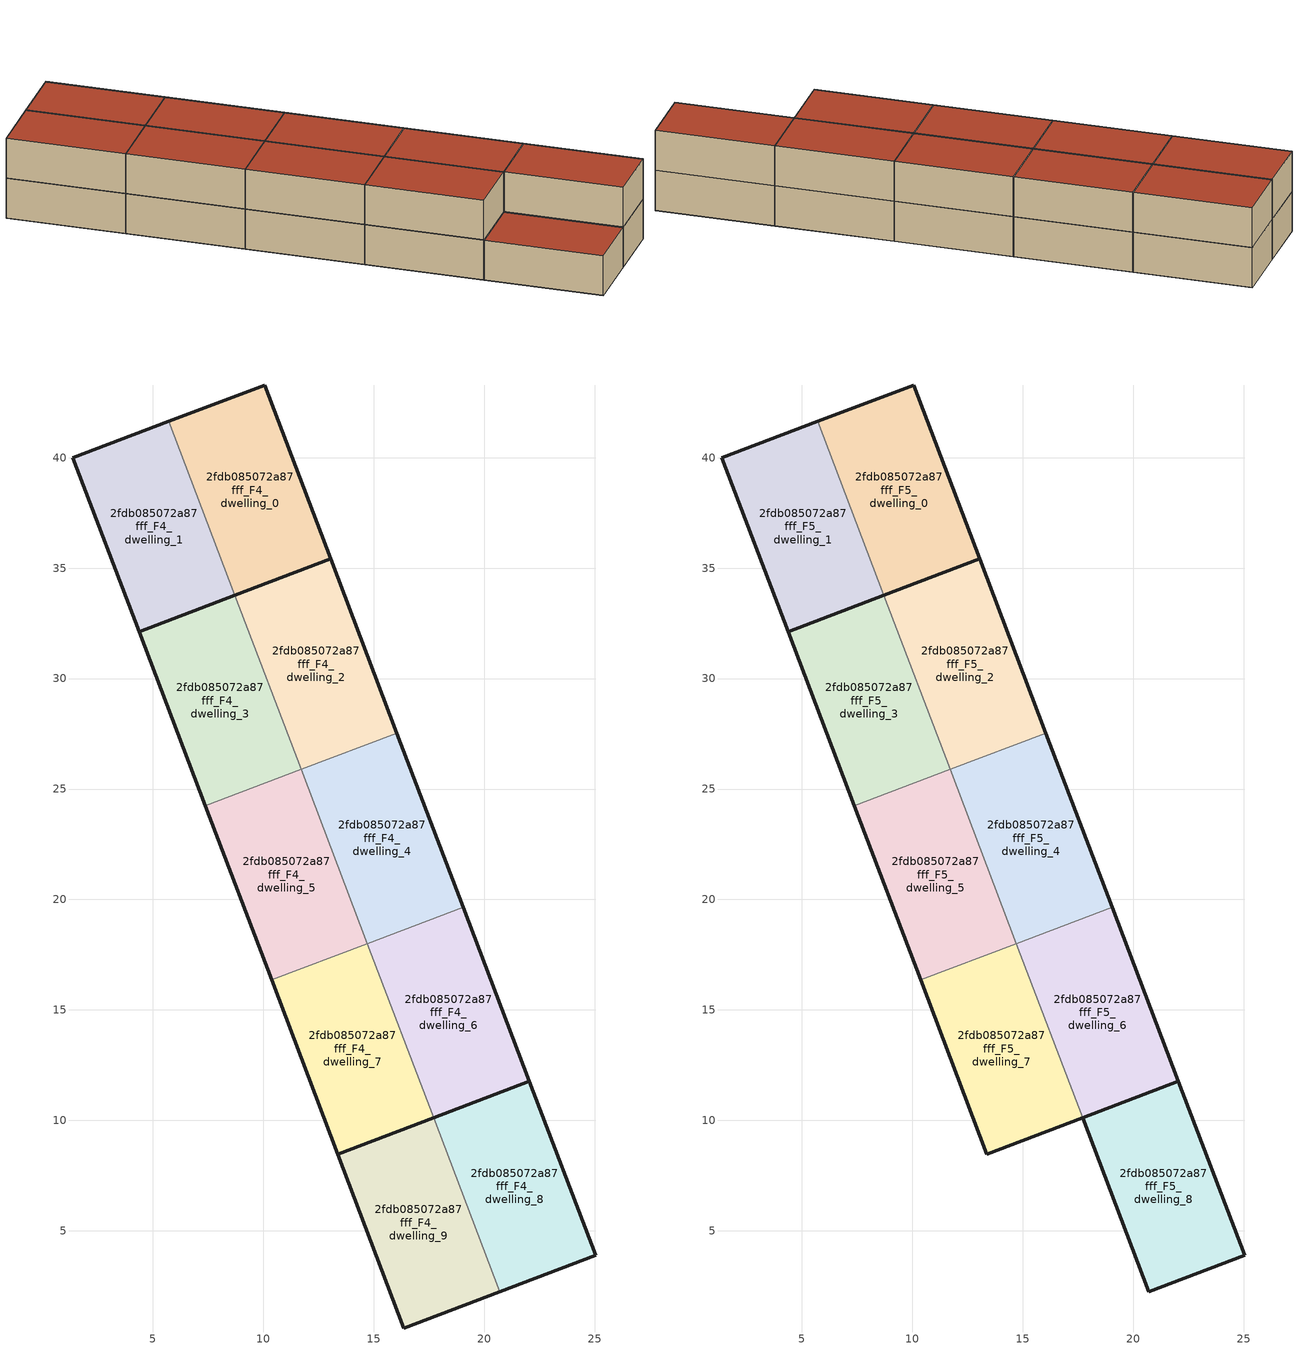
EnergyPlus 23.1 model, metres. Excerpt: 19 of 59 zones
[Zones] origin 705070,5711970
2fdb085072a87fff_F4_dwelling_0
 floor to 2fdb085072a87fff_F3_dwelling_0 (EU_floor_Construction): 13.05,35.41 10.05,43.29 5.71,41.64 8.71,33.76 z12
 wall outside (EU_wall_Construction): 5.71,41.64 10.05,43.29 13.05,35.41 8.71,33.76 z12:15
 wall to 2fdb085072a87fff_F4_dwelling_1 (EU_wall_Construction): 8.71,33.76 5.71,41.64 z12:15
2fdb085072a87fff_F4_dwelling_1
 floor to 2fdb085072a87fff_F3_dwelling_1 (EU_floor_Construction): 8.71,33.76 5.71,41.64 1.38,40 4.38,32.12 z12
 wall outside (EU_wall_Construction): 8.71,33.76 4.38,32.12 1.38,40 5.71,41.64 z12:15
2fdb085072a87fff_F4_dwelling_2
 floor to 2fdb085072a87fff_F3_dwelling_2 (EU_floor_Construction): 16.05,27.53 13.05,35.41 8.71,33.76 11.71,25.88 z12
 wall outside (EU_wall_Construction): 8.71,33.76 13.05,35.41 16.05,27.53 z12:15
 wall to 2fdb085072a87fff_F4_dwelling_4 (EU_wall_Construction): 16.05,27.53 11.71,25.88 z12:15
 wall to 2fdb085072a87fff_F4_dwelling_3 (EU_wall_Construction): 11.71,25.88 8.71,33.76 z12:15
2fdb085072a87fff_F4_dwelling_3
 floor to 2fdb085072a87fff_F3_dwelling_3 (EU_floor_Construction): 11.71,25.88 8.71,33.76 4.38,32.12 7.37,24.24 z12
 wall outside (EU_wall_Construction): 7.37,24.24 4.38,32.12 8.71,33.76 z12:15
 wall to 2fdb085072a87fff_F4_dwelling_5 (EU_wall_Construction): 11.71,25.88 7.37,24.24 z12:15
2fdb085072a87fff_F4_dwelling_4
 floor to 2fdb085072a87fff_F3_dwelling_4 (EU_floor_Construction): 19.04,19.66 16.05,27.53 11.71,25.88 14.7,18.01 z12
 wall outside (EU_wall_Construction): 16.05,27.53 19.04,19.66 z12:15
 wall to 2fdb085072a87fff_F4_dwelling_6 (EU_wall_Construction): 19.04,19.66 14.7,18.01 z12:15
 wall to 2fdb085072a87fff_F4_dwelling_5 (EU_wall_Construction): 14.7,18.01 11.71,25.88 z12:15
2fdb085072a87fff_F4_dwelling_5
 floor to 2fdb085072a87fff_F3_dwelling_5 (EU_floor_Construction): 14.7,18.01 11.71,25.88 7.37,24.24 10.37,16.36 z12
 wall outside (EU_wall_Construction): 10.37,16.36 7.37,24.24 z12:15
 wall to 2fdb085072a87fff_F4_dwelling_7 (EU_wall_Construction): 14.7,18.01 10.37,16.36 z12:15
2fdb085072a87fff_F4_dwelling_6
 floor to 2fdb085072a87fff_F3_dwelling_6 (EU_floor_Construction): 22.04,11.78 19.04,19.66 14.7,18.01 17.7,10.13 z12
 wall outside (EU_wall_Construction): 19.04,19.66 22.04,11.78 17.7,10.13 z12:15
 wall to 2fdb085072a87fff_F4_dwelling_7 (EU_wall_Construction): 17.7,10.13 14.7,18.01 z12:15
2fdb085072a87fff_F4_dwelling_7
 floor to 2fdb085072a87fff_F3_dwelling_7 (EU_floor_Construction): 17.7,10.13 14.7,18.01 10.37,16.36 13.36,8.48 z12
 wall outside (EU_wall_Construction): 17.7,10.13 13.36,8.48 10.37,16.36 z12:15
2fdb085072a87fff_F4_dwelling_8
 floor to 2fdb085072a87fff_F3_dwelling_8 (EU_floor_Construction): 25.03,3.89 22.04,11.78 17.7,10.13 20.7,2.25 z12
 wall outside (EU_wall_Construction): 17.7,10.13 22.04,11.78 25.03,3.89 20.7,2.25 z12:15
 wall to 2fdb085072a87fff_F4_dwelling_9 (EU_wall_Construction): 20.7,2.25 17.7,10.13 z12:15
2fdb085072a87fff_F4_dwelling_9
 floor to 2fdb085072a87fff_F3_dwelling_9 (EU_floor_Construction): 20.7,2.25 17.7,10.13 13.36,8.48 16.36,0.6 z12
 wall outside (EU_wall_Construction): 20.7,2.25 16.36,0.6 13.36,8.48 17.7,10.13 z12:15
 roof outside (EU_roof_Construction): 17.7,10.13 20.7,2.25 16.36,0.6 13.36,8.48 z15
2fdb085072a87fff_F5_dwelling_0
 floor to 2fdb085072a87fff_F4_dwelling_0 (EU_floor_Construction): 13.05,35.41 10.05,43.29 5.71,41.64 8.71,33.76 z15
 wall outside (EU_wall_Construction): 5.71,41.64 10.05,43.29 13.05,35.41 8.71,33.76 z15:18
 wall to 2fdb085072a87fff_F5_dwelling_1 (EU_wall_Construction): 8.71,33.76 5.71,41.64 z15:18
 roof outside (EU_roof_Construction): 10.05,43.29 13.05,35.41 8.71,33.76 5.71,41.64 z18
2fdb085072a87fff_F5_dwelling_1
 floor to 2fdb085072a87fff_F4_dwelling_1 (EU_floor_Construction): 8.71,33.76 5.71,41.64 1.38,40 4.38,32.12 z15
 wall outside (EU_wall_Construction): 8.71,33.76 4.38,32.12 1.38,40 5.71,41.64 z15:18
 roof outside (EU_roof_Construction): 5.71,41.64 8.71,33.76 4.38,32.12 1.38,40 z18
2fdb085072a87fff_F5_dwelling_2
 floor to 2fdb085072a87fff_F4_dwelling_2 (EU_floor_Construction): 16.05,27.53 13.05,35.41 8.71,33.76 11.71,25.88 z15
 wall outside (EU_wall_Construction): 8.71,33.76 13.05,35.41 16.05,27.53 z15:18
 wall to 2fdb085072a87fff_F5_dwelling_4 (EU_wall_Construction): 16.05,27.53 11.71,25.88 z15:18
 wall to 2fdb085072a87fff_F5_dwelling_3 (EU_wall_Construction): 11.71,25.88 8.71,33.76 z15:18
 roof outside (EU_roof_Construction): 13.05,35.41 16.05,27.53 11.71,25.88 8.71,33.76 z18
2fdb085072a87fff_F5_dwelling_3
 floor to 2fdb085072a87fff_F4_dwelling_3 (EU_floor_Construction): 11.71,25.88 8.71,33.76 4.38,32.12 7.37,24.24 z15
 wall outside (EU_wall_Construction): 7.37,24.24 4.38,32.12 8.71,33.76 z15:18
 wall to 2fdb085072a87fff_F5_dwelling_5 (EU_wall_Construction): 11.71,25.88 7.37,24.24 z15:18
 roof outside (EU_roof_Construction): 8.71,33.76 11.71,25.88 7.37,24.24 4.38,32.12 z18
2fdb085072a87fff_F5_dwelling_4
 floor to 2fdb085072a87fff_F4_dwelling_4 (EU_floor_Construction): 19.04,19.66 16.05,27.53 11.71,25.88 14.7,18.01 z15
 wall outside (EU_wall_Construction): 16.05,27.53 19.04,19.66 z15:18
 wall to 2fdb085072a87fff_F5_dwelling_6 (EU_wall_Construction): 19.04,19.66 14.7,18.01 z15:18
 wall to 2fdb085072a87fff_F5_dwelling_5 (EU_wall_Construction): 14.7,18.01 11.71,25.88 z15:18
 roof outside (EU_roof_Construction): 16.05,27.53 19.04,19.66 14.7,18.01 11.71,25.88 z18
2fdb085072a87fff_F5_dwelling_5
 floor to 2fdb085072a87fff_F4_dwelling_5 (EU_floor_Construction): 14.7,18.01 11.71,25.88 7.37,24.24 10.37,16.36 z15
 wall outside (EU_wall_Construction): 10.37,16.36 7.37,24.24 z15:18
 wall to 2fdb085072a87fff_F5_dwelling_7 (EU_wall_Construction): 14.7,18.01 10.37,16.36 z15:18
 roof outside (EU_roof_Construction): 11.71,25.88 14.7,18.01 10.37,16.36 7.37,24.24 z18
2fdb085072a87fff_F5_dwelling_6
 floor to 2fdb085072a87fff_F4_dwelling_6 (EU_floor_Construction): 22.04,11.78 19.04,19.66 14.7,18.01 17.7,10.13 z15
 wall outside (EU_wall_Construction): 19.04,19.66 22.04,11.78 17.7,10.13 z15:18
 wall to 2fdb085072a87fff_F5_dwelling_7 (EU_wall_Construction): 17.7,10.13 14.7,18.01 z15:18
 roof outside (EU_roof_Construction): 19.04,19.66 22.04,11.78 17.7,10.13 14.7,18.01 z18
2fdb085072a87fff_F5_dwelling_7
 floor to 2fdb085072a87fff_F4_dwelling_7 (EU_floor_Construction): 17.7,10.13 14.7,18.01 10.37,16.36 13.36,8.48 z15
 wall outside (EU_wall_Construction): 17.7,10.13 13.36,8.48 10.37,16.36 z15:18
 roof outside (EU_roof_Construction): 14.7,18.01 17.7,10.13 13.36,8.48 10.37,16.36 z18
2fdb085072a87fff_F5_dwelling_8
 floor to 2fdb085072a87fff_F4_dwelling_8 (EU_floor_Construction): 25.03,3.89 22.04,11.78 17.7,10.13 20.7,2.25 z15
 wall outside (EU_wall_Construction): 22.04,11.78 25.03,3.89 20.7,2.25 17.7,10.13 22.04,11.78 z15:18
 roof outside (EU_roof_Construction): 22.04,11.78 25.03,3.89 20.7,2.25 17.7,10.13 z18
[Building]
EU S2 Campaign: North Axis=0; Terrain=City; Solar Distribution=FullExterior
[Site:Location]
London: Latitude=51.5; Longitude=-0.5; Time Zone=0; Elevation=25
[SizingPeriod:WeatherFileDays]
AnnualSizingPeriod: Begin Month=1; Begin Day of Month=1; End Month=12; End Day of Month=31; Day of Week for Start Day=Monday; Use Weather File Daylight Saving Period=No; Use Weather File Rain and Snow Indicators=No
[MATERIAL]
EU_InternalMass_Material: Roughness=MediumRough; Thickness=0.1; Conductivity=1; Density=1800; Specific Heat=900; Thermal Absorptance=0.9; Solar Absorptance=0.7; Visible Absorptance=0.7
[MATERIAL:NOMASS] Roughness=MediumRough; Thermal Absorptance=0.9; Solar Absorptance=0.7; Visible Absorptance=0.7
Name | Thermal Resistance
EU_wall_NoMass | 0.50783
EU_roof_NoMass | 0.465511
EU_floor_NoMass | 2.03132
[CONSTRUCTION]
EU_wall_Construction: EU_wall_NoMass
EU_roof_Construction: EU_roof_NoMass
EU_floor_Construction: EU_floor_NoMass
EU_InternalMass_Construction: EU_InternalMass_Material
[ZONE] Type=1; Multiplier=1; Ceiling Height=autocalculate; Floor Area=autocalculate; Part of Total Floor Area=Yes
Name | Volume
2fdb085072a87fff_F4_dwelling_0; 2fdb085072a87fff_F5_dwelling_0; 2fdb085072a87fff_F4_dwelling_4; 2fdb085072a87fff_F5_dwelling_4 | 117.335
2fdb085072a87fff_F4_dwelling_1; 2fdb085072a87fff_F5_dwelling_1 | 117.327
2fdb085072a87fff_F4_dwelling_2; 2fdb085072a87fff_F5_dwelling_2 | 117.347
2fdb085072a87fff_F4_dwelling_3; 2fdb085072a87fff_F5_dwelling_3; 2fdb085072a87fff_F4_dwelling_5; 2fdb085072a87fff_F5_dwelling_5 | 117.313
2fdb085072a87fff_F4_dwelling_6; 2fdb085072a87fff_F5_dwelling_6 | 117.333
2fdb085072a87fff_F4_dwelling_7; 2fdb085072a87fff_F5_dwelling_7 | 117.309
2fdb085072a87fff_F4_dwelling_8; 2fdb085072a87fff_F5_dwelling_8; 2fdb085072a87fff_F4_dwelling_9 | 117.334
[INTERNALMASS] Construction=EU_InternalMass_Construction
Name | Zone or ZoneList | Surface Area
2fdb085072a87fff_F4_dwelling_0_EU_InternalMass | 2fdb085072a87fff_F4_dwelling_0 | 39.1116
2fdb085072a87fff_F4_dwelling_1_EU_InternalMass | 2fdb085072a87fff_F4_dwelling_1 | 39.1087
2fdb085072a87fff_F4_dwelling_2_EU_InternalMass | 2fdb085072a87fff_F4_dwelling_2 | 39.116
2fdb085072a87fff_F4_dwelling_3_EU_InternalMass | 2fdb085072a87fff_F4_dwelling_3 | 39.1044
2fdb085072a87fff_F4_dwelling_4_EU_InternalMass | 2fdb085072a87fff_F4_dwelling_4 | 39.1116
2fdb085072a87fff_F4_dwelling_5_EU_InternalMass | 2fdb085072a87fff_F4_dwelling_5 | 39.1044
2fdb085072a87fff_F4_dwelling_6_EU_InternalMass | 2fdb085072a87fff_F4_dwelling_6 | 39.111
2fdb085072a87fff_F4_dwelling_7_EU_InternalMass | 2fdb085072a87fff_F4_dwelling_7 | 39.1032
2fdb085072a87fff_F4_dwelling_8_EU_InternalMass | 2fdb085072a87fff_F4_dwelling_8 | 39.1112
2fdb085072a87fff_F4_dwelling_9_EU_InternalMass | 2fdb085072a87fff_F4_dwelling_9 | 39.1116
2fdb085072a87fff_F5_dwelling_0_EU_InternalMass | 2fdb085072a87fff_F5_dwelling_0 | 43.4563
2fdb085072a87fff_F5_dwelling_1_EU_InternalMass | 2fdb085072a87fff_F5_dwelling_1 | 43.4534
2fdb085072a87fff_F5_dwelling_2_EU_InternalMass | 2fdb085072a87fff_F5_dwelling_2 | 43.4534
2fdb085072a87fff_F5_dwelling_3_EU_InternalMass | 2fdb085072a87fff_F5_dwelling_3 | 43.4583
2fdb085072a87fff_F5_dwelling_4_EU_InternalMass | 2fdb085072a87fff_F5_dwelling_4 | 43.4529
2fdb085072a87fff_F5_dwelling_5_EU_InternalMass | 2fdb085072a87fff_F5_dwelling_5 | 43.4496
2fdb085072a87fff_F5_dwelling_6_EU_InternalMass | 2fdb085072a87fff_F5_dwelling_6 | 43.4529
2fdb085072a87fff_F5_dwelling_7_EU_InternalMass | 2fdb085072a87fff_F5_dwelling_7 | 43.4496
2fdb085072a87fff_F5_dwelling_8_EU_InternalMass | 2fdb085072a87fff_F5_dwelling_8 | 43.4598
[OTHEREQUIPMENT] Fuel Type=Electricity; Design Level Calculation Method=Watts/Area; Power per Zone Floor Area=1; Fraction Latent=0; Fraction Radiant=0; Fraction Lost=0; Carbon Dioxide Generation Rate=0; EndUse Subcategory=EU_Step8_InternalGains
Name | Zone or ZoneList or Space or SpaceList | Schedule
EU_Step8_InternalGain_2fdb085072a87fff_F4_dwelling_0_f000 | 2fdb085072a87fff_F4_dwelling_0 | EU_Step8_GainSchedule_2fdb085072a87fff_F4_dwelling_0_f000
EU_Step8_InternalGain_2fdb085072a87fff_F4_dwelling_1_f000 | 2fdb085072a87fff_F4_dwelling_1 | EU_Step8_GainSchedule_2fdb085072a87fff_F4_dwelling_1_f000
EU_Step8_InternalGain_2fdb085072a87fff_F4_dwelling_2_f000 | 2fdb085072a87fff_F4_dwelling_2 | EU_Step8_GainSchedule_2fdb085072a87fff_F4_dwelling_2_f000
EU_Step8_InternalGain_2fdb085072a87fff_F4_dwelling_3_f000 | 2fdb085072a87fff_F4_dwelling_3 | EU_Step8_GainSchedule_2fdb085072a87fff_F4_dwelling_3_f000
EU_Step8_InternalGain_2fdb085072a87fff_F4_dwelling_4_f000 | 2fdb085072a87fff_F4_dwelling_4 | EU_Step8_GainSchedule_2fdb085072a87fff_F4_dwelling_4_f000
EU_Step8_InternalGain_2fdb085072a87fff_F4_dwelling_5_f000 | 2fdb085072a87fff_F4_dwelling_5 | EU_Step8_GainSchedule_2fdb085072a87fff_F4_dwelling_5_f000
EU_Step8_InternalGain_2fdb085072a87fff_F4_dwelling_6_f000 | 2fdb085072a87fff_F4_dwelling_6 | EU_Step8_GainSchedule_2fdb085072a87fff_F4_dwelling_6_f000
EU_Step8_InternalGain_2fdb085072a87fff_F4_dwelling_7_f000 | 2fdb085072a87fff_F4_dwelling_7 | EU_Step8_GainSchedule_2fdb085072a87fff_F4_dwelling_7_f000
EU_Step8_InternalGain_2fdb085072a87fff_F4_dwelling_8_f000 | 2fdb085072a87fff_F4_dwelling_8 | EU_Step8_GainSchedule_2fdb085072a87fff_F4_dwelling_8_f000
EU_Step8_InternalGain_2fdb085072a87fff_F4_dwelling_9_f000 | 2fdb085072a87fff_F4_dwelling_9 | EU_Step8_GainSchedule_2fdb085072a87fff_F4_dwelling_9_f000
EU_Step8_InternalGain_2fdb085072a87fff_F5_dwelling_0_f000 | 2fdb085072a87fff_F5_dwelling_0 | EU_Step8_GainSchedule_2fdb085072a87fff_F5_dwelling_0_f000
EU_Step8_InternalGain_2fdb085072a87fff_F5_dwelling_1_f000 | 2fdb085072a87fff_F5_dwelling_1 | EU_Step8_GainSchedule_2fdb085072a87fff_F5_dwelling_1_f000
EU_Step8_InternalGain_2fdb085072a87fff_F5_dwelling_2_f000 | 2fdb085072a87fff_F5_dwelling_2 | EU_Step8_GainSchedule_2fdb085072a87fff_F5_dwelling_2_f000
EU_Step8_InternalGain_2fdb085072a87fff_F5_dwelling_3_f000 | 2fdb085072a87fff_F5_dwelling_3 | EU_Step8_GainSchedule_2fdb085072a87fff_F5_dwelling_3_f000
EU_Step8_InternalGain_2fdb085072a87fff_F5_dwelling_4_f000 | 2fdb085072a87fff_F5_dwelling_4 | EU_Step8_GainSchedule_2fdb085072a87fff_F5_dwelling_4_f000
EU_Step8_InternalGain_2fdb085072a87fff_F5_dwelling_5_f000 | 2fdb085072a87fff_F5_dwelling_5 | EU_Step8_GainSchedule_2fdb085072a87fff_F5_dwelling_5_f000
EU_Step8_InternalGain_2fdb085072a87fff_F5_dwelling_6_f000 | 2fdb085072a87fff_F5_dwelling_6 | EU_Step8_GainSchedule_2fdb085072a87fff_F5_dwelling_6_f000
EU_Step8_InternalGain_2fdb085072a87fff_F5_dwelling_7_f000 | 2fdb085072a87fff_F5_dwelling_7 | EU_Step8_GainSchedule_2fdb085072a87fff_F5_dwelling_7_f000
EU_Step8_InternalGain_2fdb085072a87fff_F5_dwelling_8_f000 | 2fdb085072a87fff_F5_dwelling_8 | EU_Step8_GainSchedule_2fdb085072a87fff_F5_dwelling_8_f000
[ZONEVENTILATION:DESIGNFLOWRATE] Schedule=EU_AlwaysOn; Design Flow Rate Calculation Method=AirChanges/Hour; Air Changes per Hour=0.537044; Ventilation Type=Natural; Fan Pressure Rise=0; Fan Total Efficiency=1; Constant Term Coefficient=1; Temperature Term Coefficient=0; Velocity Term Coefficient=0; Velocity Squared Term Coefficient=0; Minimum Indoor Temperature=-100; Maximum Indoor Temperature=100; Delta Temperature=-100; Minimum Outdoor Temperature=-100; Maximum Outdoor Temperature=100; Maximum Wind Speed=40
Name | Zone or ZoneList or Space or SpaceList
EU_ConstantAir_2fdb085072a87fff_F4_dwelling_0 | 2fdb085072a87fff_F4_dwelling_0
EU_ConstantAir_2fdb085072a87fff_F4_dwelling_1 | 2fdb085072a87fff_F4_dwelling_1
EU_ConstantAir_2fdb085072a87fff_F4_dwelling_2 | 2fdb085072a87fff_F4_dwelling_2
EU_ConstantAir_2fdb085072a87fff_F4_dwelling_3 | 2fdb085072a87fff_F4_dwelling_3
EU_ConstantAir_2fdb085072a87fff_F4_dwelling_4 | 2fdb085072a87fff_F4_dwelling_4
EU_ConstantAir_2fdb085072a87fff_F4_dwelling_5 | 2fdb085072a87fff_F4_dwelling_5
EU_ConstantAir_2fdb085072a87fff_F4_dwelling_6 | 2fdb085072a87fff_F4_dwelling_6
EU_ConstantAir_2fdb085072a87fff_F4_dwelling_7 | 2fdb085072a87fff_F4_dwelling_7
EU_ConstantAir_2fdb085072a87fff_F4_dwelling_8 | 2fdb085072a87fff_F4_dwelling_8
EU_ConstantAir_2fdb085072a87fff_F4_dwelling_9 | 2fdb085072a87fff_F4_dwelling_9
EU_ConstantAir_2fdb085072a87fff_F5_dwelling_0 | 2fdb085072a87fff_F5_dwelling_0
EU_ConstantAir_2fdb085072a87fff_F5_dwelling_1 | 2fdb085072a87fff_F5_dwelling_1
EU_ConstantAir_2fdb085072a87fff_F5_dwelling_2 | 2fdb085072a87fff_F5_dwelling_2
EU_ConstantAir_2fdb085072a87fff_F5_dwelling_3 | 2fdb085072a87fff_F5_dwelling_3
EU_ConstantAir_2fdb085072a87fff_F5_dwelling_4 | 2fdb085072a87fff_F5_dwelling_4
EU_ConstantAir_2fdb085072a87fff_F5_dwelling_5 | 2fdb085072a87fff_F5_dwelling_5
EU_ConstantAir_2fdb085072a87fff_F5_dwelling_6 | 2fdb085072a87fff_F5_dwelling_6
EU_ConstantAir_2fdb085072a87fff_F5_dwelling_7 | 2fdb085072a87fff_F5_dwelling_7
EU_ConstantAir_2fdb085072a87fff_F5_dwelling_8 | 2fdb085072a87fff_F5_dwelling_8
[HVACTEMPLATE:ZONE:IDEALLOADSAIRSYSTEM] System Availability Schedule=EU_AlwaysOn; Maximum Heating Supply Air Temperature=50; Minimum Cooling Supply Air Temperature=13; Maximum Heating Supply Air Humidity Ratio=0.0156; Minimum Cooling Supply Air Humidity Ratio=0.0077; Heating Limit=NoLimit; Cooling Limit=NoLimit; Heating Availability Schedule=EU_AlwaysOn; Cooling Availability Schedule=EU_CoolingOff; Dehumidification Control Type=ConstantSensibleHeatRatio; Cooling Sensible Heat Ratio=0.7; Dehumidification Setpoint=60; Humidification Control Type=None; Humidification Setpoint=30; Outdoor Air Method=None; Outdoor Air Flow Rate per Person=0.00944; Outdoor Air Flow Rate per Zone Floor Area=0; Outdoor Air Flow Rate per Zone=0; Demand Controlled Ventilation Type=None; Outdoor Air Economizer Type=NoEconomizer; Heat Recovery Type=None; Sensible Heat Recovery Effectiveness=0.7; Latent Heat Recovery Effectiveness=0.65
Name | Template Thermostat
2fdb085072a87fff_F4_dwelling_0 | EU_HeatOnly_2fdb085072a87fff_F4_dwelling_0
2fdb085072a87fff_F4_dwelling_1 | EU_HeatOnly_2fdb085072a87fff_F4_dwelling_1
2fdb085072a87fff_F4_dwelling_2 | EU_HeatOnly_2fdb085072a87fff_F4_dwelling_2
2fdb085072a87fff_F4_dwelling_3 | EU_HeatOnly_2fdb085072a87fff_F4_dwelling_3
2fdb085072a87fff_F4_dwelling_4 | EU_HeatOnly_2fdb085072a87fff_F4_dwelling_4
2fdb085072a87fff_F4_dwelling_5 | EU_HeatOnly_2fdb085072a87fff_F4_dwelling_5
2fdb085072a87fff_F4_dwelling_6 | EU_HeatOnly_2fdb085072a87fff_F4_dwelling_6
2fdb085072a87fff_F4_dwelling_7 | EU_HeatOnly_2fdb085072a87fff_F4_dwelling_7
2fdb085072a87fff_F4_dwelling_8 | EU_HeatOnly_2fdb085072a87fff_F4_dwelling_8
2fdb085072a87fff_F4_dwelling_9 | EU_HeatOnly_2fdb085072a87fff_F4_dwelling_9
2fdb085072a87fff_F5_dwelling_0 | EU_HeatOnly_2fdb085072a87fff_F5_dwelling_0
2fdb085072a87fff_F5_dwelling_1 | EU_HeatOnly_2fdb085072a87fff_F5_dwelling_1
2fdb085072a87fff_F5_dwelling_2 | EU_HeatOnly_2fdb085072a87fff_F5_dwelling_2
2fdb085072a87fff_F5_dwelling_3 | EU_HeatOnly_2fdb085072a87fff_F5_dwelling_3
2fdb085072a87fff_F5_dwelling_4 | EU_HeatOnly_2fdb085072a87fff_F5_dwelling_4
2fdb085072a87fff_F5_dwelling_5 | EU_HeatOnly_2fdb085072a87fff_F5_dwelling_5
2fdb085072a87fff_F5_dwelling_6 | EU_HeatOnly_2fdb085072a87fff_F5_dwelling_6
2fdb085072a87fff_F5_dwelling_7 | EU_HeatOnly_2fdb085072a87fff_F5_dwelling_7
2fdb085072a87fff_F5_dwelling_8 | EU_HeatOnly_2fdb085072a87fff_F5_dwelling_8
[SIZING:ZONE] Zone Cooling Design Supply Air Temperature Input Method=SupplyAirTemperature; Zone Cooling Design Supply Air Temperature=13; Zone Heating Design Supply Air Temperature Input Method=SupplyAirTemperature; Zone Heating Design Supply Air Temperature=50; Zone Cooling Design Supply Air Humidity Ratio=0.008; Zone Heating Design Supply Air Humidity Ratio=0.008; Cooling Design Air Flow Method=DesignDay; Cooling Design Air Flow Rate=0; Cooling Minimum Air Flow per Zone Floor Area=0.000762; Cooling Minimum Air Flow=0; Cooling Minimum Air Flow Fraction=0.2; Heating Design Air Flow Method=DesignDay; Heating Design Air Flow Rate=0; Heating Maximum Air Flow per Zone Floor Area=0.002032; Heating Maximum Air Flow=0.141576; Heating Maximum Air Flow Fraction=0.3; Account for Dedicated Outdoor Air System=No; Dedicated Outdoor Air System Control Strategy=NeutralSupplyAir; Dedicated Outdoor Air Low Setpoint Temperature for Design=autosize; Dedicated Outdoor Air High Setpoint Temperature for Design=autosize; Zone Load Sizing Method=Sensible Load Only No Latent Load; Zone Latent Cooling Design Supply Air Humidity Ratio Input Method=HumidityRatioDifference; Zone Cooling Design Supply Air Humidity Ratio Difference=0.005; Zone Latent Heating Design Supply Air Humidity Ratio Input Method=HumidityRatioDifference; Zone Humidification Design Supply Air Humidity Ratio Difference=0.005
2fdb085072a87fff_F4_dwelling_0; 2fdb085072a87fff_F4_dwelling_1; 2fdb085072a87fff_F4_dwelling_2; 2fdb085072a87fff_F4_dwelling_3; 2fdb085072a87fff_F4_dwelling_4; 2fdb085072a87fff_F4_dwelling_5; 2fdb085072a87fff_F4_dwelling_6; 2fdb085072a87fff_F4_dwelling_7; 2fdb085072a87fff_F4_dwelling_8; 2fdb085072a87fff_F4_dwelling_9; 2fdb085072a87fff_F5_dwelling_0; 2fdb085072a87fff_F5_dwelling_1; 2fdb085072a87fff_F5_dwelling_2; 2fdb085072a87fff_F5_dwelling_3; 2fdb085072a87fff_F5_dwelling_4; 2fdb085072a87fff_F5_dwelling_5; 2fdb085072a87fff_F5_dwelling_6; 2fdb085072a87fff_F5_dwelling_7; 2fdb085072a87fff_F5_dwelling_8
[SCHEDULE:CONSTANT]
Name | Hourly Value
EU_AlwaysOn | 1
EU_CoolingOff | 0
[SCHEDULE:FILE] Column Number=1; Rows to Skip at Top=0; Number of Hours of Data=8760; Column Separator=Comma; Interpolate to Timestep=No; Minutes per Item=60; Adjust Schedule for Daylight Savings=Yes
Name | File
EU_Step8_GainSchedule_2fdb085072a87fff_F4_dwelling_0_f000 | ../../schedules/2fdb085072a87fff/2fdb085072a87fff_F4_dwelling_0_f000_gain.csv
EU_Step8_GainSchedule_2fdb085072a87fff_F4_dwelling_1_f000 | ../../schedules/2fdb085072a87fff/2fdb085072a87fff_F4_dwelling_1_f000_gain.csv
EU_Step8_GainSchedule_2fdb085072a87fff_F4_dwelling_2_f000 | ../../schedules/2fdb085072a87fff/2fdb085072a87fff_F4_dwelling_2_f000_gain.csv
EU_Step8_GainSchedule_2fdb085072a87fff_F4_dwelling_3_f000 | ../../schedules/2fdb085072a87fff/2fdb085072a87fff_F4_dwelling_3_f000_gain.csv
EU_Step8_GainSchedule_2fdb085072a87fff_F4_dwelling_4_f000 | ../../schedules/2fdb085072a87fff/2fdb085072a87fff_F4_dwelling_4_f000_gain.csv
EU_Step8_GainSchedule_2fdb085072a87fff_F4_dwelling_5_f000 | ../../schedules/2fdb085072a87fff/2fdb085072a87fff_F4_dwelling_5_f000_gain.csv
EU_Step8_GainSchedule_2fdb085072a87fff_F4_dwelling_6_f000 | ../../schedules/2fdb085072a87fff/2fdb085072a87fff_F4_dwelling_6_f000_gain.csv
EU_Step8_GainSchedule_2fdb085072a87fff_F4_dwelling_7_f000 | ../../schedules/2fdb085072a87fff/2fdb085072a87fff_F4_dwelling_7_f000_gain.csv
EU_Step8_GainSchedule_2fdb085072a87fff_F4_dwelling_8_f000 | ../../schedules/2fdb085072a87fff/2fdb085072a87fff_F4_dwelling_8_f000_gain.csv
EU_Step8_GainSchedule_2fdb085072a87fff_F4_dwelling_9_f000 | ../../schedules/2fdb085072a87fff/2fdb085072a87fff_F4_dwelling_9_f000_gain.csv
EU_Step8_GainSchedule_2fdb085072a87fff_F5_dwelling_0_f000 | ../../schedules/2fdb085072a87fff/2fdb085072a87fff_F5_dwelling_0_f000_gain.csv
EU_Step8_GainSchedule_2fdb085072a87fff_F5_dwelling_1_f000 | ../../schedules/2fdb085072a87fff/2fdb085072a87fff_F5_dwelling_1_f000_gain.csv
EU_Step8_GainSchedule_2fdb085072a87fff_F5_dwelling_2_f000 | ../../schedules/2fdb085072a87fff/2fdb085072a87fff_F5_dwelling_2_f000_gain.csv
EU_Step8_GainSchedule_2fdb085072a87fff_F5_dwelling_3_f000 | ../../schedules/2fdb085072a87fff/2fdb085072a87fff_F5_dwelling_3_f000_gain.csv
EU_Step8_GainSchedule_2fdb085072a87fff_F5_dwelling_4_f000 | ../../schedules/2fdb085072a87fff/2fdb085072a87fff_F5_dwelling_4_f000_gain.csv
EU_Step8_GainSchedule_2fdb085072a87fff_F5_dwelling_5_f000 | ../../schedules/2fdb085072a87fff/2fdb085072a87fff_F5_dwelling_5_f000_gain.csv
EU_Step8_GainSchedule_2fdb085072a87fff_F5_dwelling_6_f000 | ../../schedules/2fdb085072a87fff/2fdb085072a87fff_F5_dwelling_6_f000_gain.csv
EU_Step8_GainSchedule_2fdb085072a87fff_F5_dwelling_7_f000 | ../../schedules/2fdb085072a87fff/2fdb085072a87fff_F5_dwelling_7_f000_gain.csv
EU_Step8_GainSchedule_2fdb085072a87fff_F5_dwelling_8_f000 | ../../schedules/2fdb085072a87fff/2fdb085072a87fff_F5_dwelling_8_f000_gain.csv
